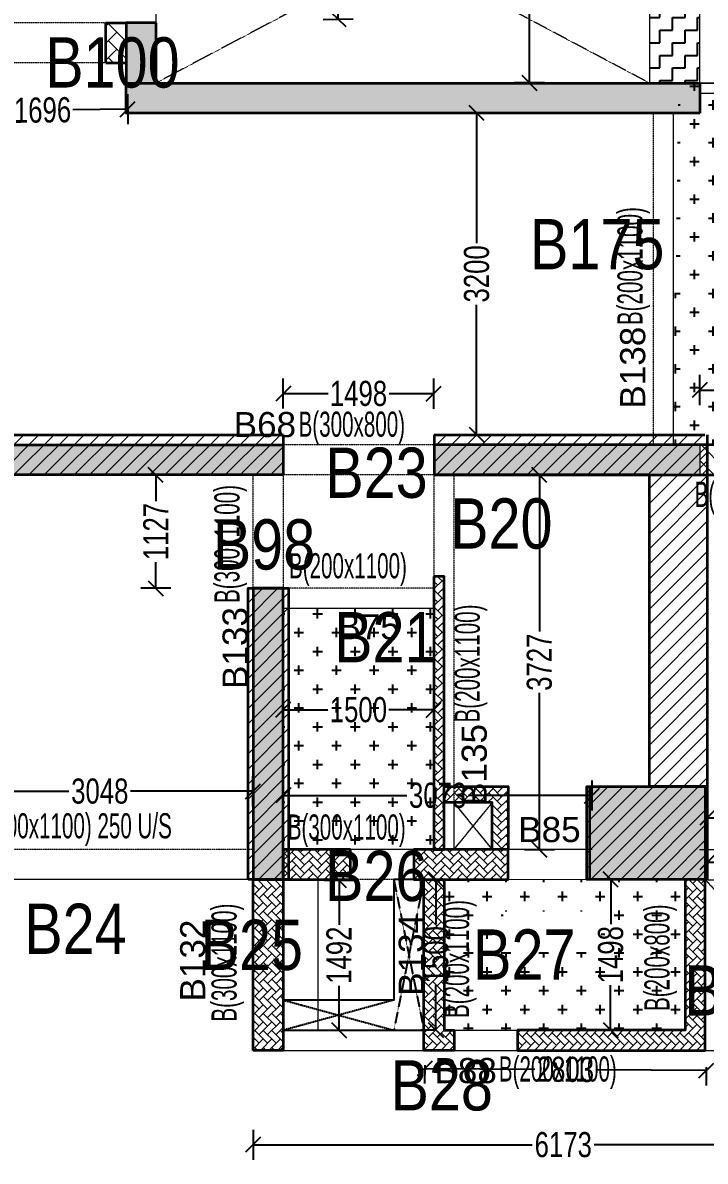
# Model space of a CAD drawing. Header units: millimetres. Extents: x 35 to 69480, y 49 to 28875.
# Drawn here: x 50973 to 57766, y 543 to 11872 of the extents above; entities that cross this region are included whole.
import ezdxf
from ezdxf.enums import TextEntityAlignment as Align

# ---------------------------------------------------------------- set-up
doc = ezdxf.new("R2010")
doc.units = ezdxf.units.MM
doc.linetypes.add('HIDDEN', pattern=[0.375, 0.25, -0.125])
for name, color, linetype, lineweight in [('A-HIDD-ABVE', 8, 'HIDDEN', 20), ('S-BEAM', 7, 'Continuous', 18), ('S-BEAM-IDEN', 2, 'Continuous', 9), ('S-COL HATCH', 9, 'Continuous', 0), ('S-COLS', 5, 'Continuous', 35), ('S-WALL', 4, 'Continuous', 18)]:
    doc.layers.add(name, color=color, linetype=linetype, lineweight=lineweight)
for name, color, linetype in [('Abhinav working', 6, 'Continuous'), ('Beam Nos', 7, 'Continuous'), ('CUTOUT', 4, 'Continuous'), ('SUNK SLAB', 8, 'Continuous')]:
    doc.layers.add(name, color=color, linetype=linetype)
doc.styles.add('Dim.s & Anno.(Misc.)', font='ARIALN.TTF')
doc.styles.add('SC-BBS1', font='SansSerif')
doc.styles.add('SOBHA', font='swisscl.ttf')
doc.styles.add('Swis721 LtCn BT', font='swisscl.ttf', dxfattribs={"width": 0.9, "height": 233.355162})
doc.dimstyles.new('S-100', dxfattribs={"dimscale": 100, "dimtxt": 2.5, "dimasz": 1.5, "dimexe": 1.5, "dimexo": 1.5, "dimgap": 0.1, "dimtad": 0, "dimdec": 0, "dimrnd": 0.0005, "dimzin": 0, "dimdsep": 46, "dimtxsty": 'SOBHA', "dimblk": 'OBLIQUE', "dimcen": 0.09, "dimclrd": 8, "dimclre": 8, "dimclrt": 6, "dimadec": 0, "dimazin": 0, "dimtfac": 1, "dimtdec": 0, "dimtofl": 0, "dimtmove": 0, "dimatfit": 3, "dimfxl": 1.5, "dimfxlon": 1, "dimtolj": 1, "dimtzin": 0, "dimlwd": -1, "dimlwe": -1, "dimarcsym": 0})
pattern_1 = [(0, (-31349576.24, 21119803.65), (187.5, 187.5), [93.75, -281.25]), (90, (-31349529.36, 21119756.77), (-187.5, 187.5), [93.75, -281.25])]
pattern_2 = [(45, (-31682274.25, 21473233.52), (-75.1300955, 75.1300955), [])]
pattern_3 = [(315, (-62945359.8, 41480422.25), (84.85281374, -1e-14), [180, -60]), (45, (-62945317.37, 41480379.824), (84.85281374, -2e-14), [180, -60])]

# ---------------------------------------------------------------- blocks, each defined once
blk = doc.blocks.new('A$Cbe320e20')
at = {"layer": 'S-COL HATCH'}
h = blk.add_hatch(dxfattribs=at)
h.set_pattern_fill('AR-HBONE', color=256, scale=30)
h.set_pattern_definition([(45, (-31618808, 20746156.34), (0, 169.7056275), [360, -120]), (135, (-31618723.15, 20746241.2), (1e-14, 169.7056275), [360, -120])])
h.paths.add_polyline_path([(39394, 2400), (39394, 2800), (39594, 2800), (39594, 2400)])
at = {"layer": 'S-COL HATCH', "transparency": 33554687}
h = blk.add_hatch(color=256, dxfattribs=at)
h.dxf.hatch_style = 1
h.paths.add_polyline_path([(39894, 2800), (39594, 2800), (39594, 2200), (39894, 2200)])
h = blk.add_hatch(color=256, dxfattribs=at)
h.dxf.hatch_style = 1
h.paths.add_polyline_path([(39594, 2200), (39594, 1900), (45304, 1900), (45304, 2200)])
h = blk.add_hatch(dxfattribs=at)
h.set_pattern_fill('ANSI31', color=256, scale=850)
h.set_pattern_definition(pattern_2)
h.paths.add_polyline_path([(37409, -1299), (41159, -1299), (41159, -1699), (37809, -1699), (37809, -5724), (37409, -5724)])
h = blk.add_hatch(dxfattribs=at)
h.set_pattern_fill('ANSI31', color=256, scale=850)
h.set_pattern_definition(pattern_2)
h.paths.add_polyline_path([(42659, -1299), (44804, -1299), (44804, -1303), (45379, -1303), (45379, -4800), (44804, -4800), (44804, -1699), (42659, -1699)])
h = blk.add_hatch(color=256, dxfattribs=at)
h.dxf.hatch_style = 1
h.paths.add_polyline_path([(37509, -1400), (41159, -1400), (41159, -1700), (37809, -1700), (37809, -5725), (37509, -5725)])
h = blk.add_hatch(color=256, dxfattribs=at)
h.dxf.hatch_style = 1
h.paths.add_polyline_path([(42659, -1400), (45304, -1400), (45304, -1700), (42659, -1700)])
at = {"layer": 'S-COL HATCH'}
h = blk.add_hatch(dxfattribs=at)
h.set_pattern_fill('AR-HBONE', color=256, scale=30)
h.set_pattern_definition([(45, (-31802317.5, 20729084.55), (0, 169.7056275), [360, -120]), (135, (-31802232.65, 20729169.4), (1e-14, 169.7056275), [360, -120])])
h.paths.add_polyline_path([(47034, -1700), (47034, -1400), (45304, -1400), (45304, -1700)])
at = {"layer": 'S-COL HATCH', "transparency": 33554687}
h = blk.add_hatch(dxfattribs=at)
h.set_pattern_fill('ANSI31', color=256, scale=850)
h.set_pattern_definition(pattern_2)
h.paths.add_polyline_path([(40809, -2827), (41205, -2827), (41205, -5724), (40809, -5724)])
h = blk.add_hatch(color=256, dxfattribs=at)
h.dxf.hatch_style = 1
h.paths.add_polyline_path([(40859, -2827), (41159, -2827), (41159, -5725), (40859, -5725)])
h = blk.add_hatch(dxfattribs=at)
h.set_pattern_fill('ANSI31', color=256, scale=850)
h.set_pattern_definition(pattern_2)
h.paths.add_polyline_path([(45379, -4800), (45379, -5724), (44179, -5724), (44179, -4800)])
h = blk.add_hatch(color=256, dxfattribs=at)
h.dxf.hatch_style = 1
h.paths.add_polyline_path([(44209, -5725), (45359, -5725), (45359, -4800), (44209, -4800)])
blk.add_line((45304, -1400), (45304, -1700), dxfattribs=at)
at = {"layer": 'S-COLS'}
for p, q in [((39394, 2400), (39394, 2800)), ((39394, 2800), (39594, 2800)), ((39394, 2400), (39594, 2400)), ((41159, -1299), (41159, -1699)), ((42659, -1299), (42659, -1699)), ((37509, -1400), (41159, -1400)), ((41159, -1400), (41159, -1700)), ((41159, -1700), (37809, -1700)), ((41159, -1700), (37809, -1700)), ((41209, -5724), (40809, -5724)), ((41209, -5724), (40809, -5724))]:
    blk.add_line(p, q, dxfattribs=at)
at = {"layer": 'S-COLS', "color": 5}
blk.add_lwpolyline([(39894, 2800), (39594, 2800), (39594, 2200), (39894, 2200)], close=True, dxfattribs=at)
at = {"layer": 'S-COLS'}
for points in [[(45304, 1900), (39594, 1900), (39594, 2200), (45304, 2200)], [(45359, -5725), (44209, -5725), (44209, -4800), (45359, -4800)]]:
    blk.add_lwpolyline(points, close=True, dxfattribs=at)
for points in [[(37409, -5724), (37409, -1299), (41159, -1299)], [(42659, -1299), (45354, -1299)], [(45379, -1299), (45379, -4800), (44804, -4800), (44804, -1699), (42659, -1699)], [(40813, -1699), (37809, -1699), (37809, -5724)], [(40809, -5724), (40809, -2827), (41209, -2827), (41209, -5724)]]:
    blk.add_lwpolyline(points, dxfattribs=at)
at = {"layer": 'S-COLS', "elevation": 0}
for points in [[(47034, -1400), (42659, -1400), (42659, -1700), (47034, -1700)], [(41159, -2827), (40859, -2827), (40859, -5725), (41159, -5725)], [(45379, -5724), (44179, -5724), (44179, -4800), (45379, -4800)]]:
    blk.add_lwpolyline(points, close=True, dxfattribs=at)
at = {"layer": 'S-WALL', "color": 7}
for p, q in [((46394, 2200), (45304, 2200)), ((45304, 2100), (46294, 2100))]:
    blk.add_line(p, q, dxfattribs=at)
blk = doc.blocks.new('A$C71ba3947')
at = {"layer": 'CUTOUT', "color": 8, "linetype": 'HIDDEN'}
for p, q in [((42259, -5725), (42559, -7225)), ((42559, -5725), (42259, -7225)), ((42259, -6925), (41159, -7225)), ((41159, -6925), (42259, -7225))]:
    blk.add_line(p, q, dxfattribs=at)
at = {"layer": 'CUTOUT'}
blk.add_lwpolyline([(42559, -5725), (42259, -5725), (42259, -6925), (41159, -6925), (41159, -7225), (42559, -7225), (42559, -5725)], dxfattribs=at)
blk = doc.blocks.new('_OBLIQUE')
at = {"color": 0, "linetype": 'ByBlock'}
blk.add_line((-0.5, -0.5), (0.5, 0.5), dxfattribs=at)
blk = doc.blocks.new('*D236')
at = {"layer": 'Abhinav working', "color": 8, "transparency": 16777216}
for p, q in [((52447, 7373), (52147, 7373)), ((52297, 7373), (52297, 7112)), ((52297, 6245), (52297, 6506)), ((52447, 6245), (52147, 6245))]:
    blk.add_line(p, q, dxfattribs=at)
at = {"layer": 'Defpoints', "color": 0, "transparency": 16777216}
for p in [(53216, 7373), (52297, 6245), (53216, 6245)]:
    blk.add_point(p, dxfattribs=at)
at = {"layer": 'Abhinav working', "color": 8, "transparency": 16777216, "xscale": 150, "yscale": 150, "zscale": 150}
for p, rotation in [((52297, 7373), 90), ((52297, 6245), 270)]:
    blk.add_blockref('_OBLIQUE', p, dxfattribs=dict(at, rotation=rotation))
at = {"layer": 'Abhinav working', "color": 6, "transparency": 16777216, "insert": (52297, 6809), "char_height": 250, "attachment_point": 5, "rotation": 90, "style": 'SOBHA'}
blk.add_mtext('\\A1;1127', dxfattribs=at)
blk = doc.blocks.new('*D237')
at = {"layer": 'Abhinav working', "color": 8, "transparency": 16777216}
for p, q in [((53922, 13904), (54222, 13910)), ((54072, 13907), (54086, 13213)), ((54112, 11907), (54098, 12600)), ((53962, 11904), (54262, 11910))]:
    blk.add_line(p, q, dxfattribs=at)
at = {"layer": 'Defpoints', "color": 0, "transparency": 16777216}
for p in [(51962, 13865, 0), (54112, 11907), (52002, 11865)]:
    blk.add_point(p, dxfattribs=at)
at = {"layer": 'Abhinav working', "color": 8, "transparency": 16777216, "xscale": 150, "yscale": 150, "zscale": 150}
for p, rotation in [((54072, 13907), 91.14573770550787), ((54112, 11907), 271.1457377055079)]:
    blk.add_blockref('_OBLIQUE', p, dxfattribs=dict(at, rotation=rotation))
at = {"layer": 'Abhinav working', "color": 6, "transparency": 16777216, "insert": (54092, 12907), "char_height": 250, "attachment_point": 5, "rotation": 271.1457, "style": 'SOBHA'}
blk.add_mtext('\\A1;2000', dxfattribs=at)
blk = doc.blocks.new('*D238')
at = {"layer": 'Abhinav working', "color": 8, "transparency": 16777216}
for p, q in [((50320, 11141), (50324, 10841)), ((52016, 11162), (52019, 10863)), ((50322, 10991), (50866, 10998)), ((52017, 11013), (51473, 11006))]:
    blk.add_line(p, q, dxfattribs=at)
at = {"layer": 'Defpoints', "color": 0, "transparency": 16777216}
for p in [(50316, 11452), (52012, 11473), (52017, 11013)]:
    blk.add_point(p, dxfattribs=at)
at = {"layer": 'Abhinav working', "color": 8, "transparency": 16777216, "xscale": 150, "yscale": 150, "zscale": 150}
for p, rotation in [((50322, 10991), 180.7153729809435), ((52017, 11013), 0.7153729809436231)]:
    blk.add_blockref('_OBLIQUE', p, dxfattribs=dict(at, rotation=rotation))
at = {"layer": 'Abhinav working', "color": 6, "transparency": 16777216, "insert": (51170, 11002), "char_height": 250, "attachment_point": 5, "rotation": 0.7154, "style": 'SOBHA'}
blk.add_mtext('\\A1;1696', dxfattribs=at)
blk = doc.blocks.new('*D384')
at = {"layer": 'Abhinav working', "color": 8, "transparency": 16777216}
for p, q in [((55641, 10973), (55341, 10973)), ((55491, 10973), (55491, 9680)), ((55491, 7773), (55491, 9066)), ((55641, 7773), (55341, 7773))]:
    blk.add_line(p, q, dxfattribs=at)
at = {"layer": 'Defpoints', "color": 0, "transparency": 16777216}
for p in [(57212, 10973), (55491, 7773), (57212, 7773)]:
    blk.add_point(p, dxfattribs=at)
at = {"layer": 'Abhinav working', "color": 8, "transparency": 16777216, "xscale": 150, "yscale": 150, "zscale": 150}
for p, rotation in [((55491, 10973), 90), ((55491, 7773), 270)]:
    blk.add_blockref('_OBLIQUE', p, dxfattribs=dict(at, rotation=rotation))
at = {"layer": 'Abhinav working', "color": 6, "transparency": 16777216, "insert": (55491, 9373), "char_height": 250, "attachment_point": 5, "rotation": 90, "style": 'SOBHA'}
blk.add_mtext('\\A1;3200', dxfattribs=at)
blk = doc.blocks.new('*D270')
at = {"layer": 'Abhinav working', "color": 8, "transparency": 16777216}
for p, q in [((56168, 13873), (55868, 13874)), ((56018, 13874), (56017, 12880)), ((56016, 11274), (56017, 12267)), ((56166, 11273), (55866, 11274))]:
    blk.add_line(p, q, dxfattribs=at)
at = {"layer": 'Defpoints', "color": 0, "transparency": 16777216}
for p in [(56018, 13874), (57212, 13873), (57210, 11273)]:
    blk.add_point(p, dxfattribs=at)
at = {"layer": 'Abhinav working', "color": 8, "transparency": 16777216, "xscale": 150, "yscale": 150, "zscale": 150}
for p, rotation in [((56018, 13874), 89.96028737303148), ((56016, 11274), 269.9602873730315)]:
    blk.add_blockref('_OBLIQUE', p, dxfattribs=dict(at, rotation=rotation))
at = {"layer": 'Abhinav working', "color": 6, "transparency": 16777216, "insert": (56017, 12574), "char_height": 250, "attachment_point": 5, "rotation": 89.9603, "style": 'SOBHA'}
blk.add_mtext('\\A1;2600', dxfattribs=at)
blk = doc.blocks.new('*D284')
at = {"layer": 'Abhinav working', "color": 8, "transparency": 16777216}
for p, q in [((53566, 8032), (53566, 8332)), ((55064, 8031), (55064, 8331)), ((53566, 8182), (54012, 8182)), ((55064, 8181), (54619, 8181))]:
    blk.add_line(p, q, dxfattribs=at)
at = {"layer": 'Defpoints', "color": 0, "transparency": 16777216}
for p in [(55064, 8181), (53566, 7673), (55064, 7672)]:
    blk.add_point(p, dxfattribs=at)
at = {"layer": 'Abhinav working', "color": 8, "transparency": 16777216, "xscale": 150, "yscale": 150, "zscale": 150}
for p, rotation in [((53566, 8182), 179.9850069412481), ((55064, 8181), 359.9850069412481)]:
    blk.add_blockref('_OBLIQUE', p, dxfattribs=dict(at, rotation=rotation))
at = {"layer": 'Abhinav working', "color": 6, "transparency": 16777216, "insert": (54315, 8182), "char_height": 250, "attachment_point": 5, "rotation": 359.985, "style": 'SOBHA'}
blk.add_mtext('\\A1;1498', dxfattribs=at)
blk = doc.blocks.new('*D285')
at = {"layer": 'Abhinav working', "color": 8, "transparency": 16777216}
for p, q in [((55966, 7373), (56266, 7373)), ((56116, 7373), (56116, 5815)), ((56116, 3645), (56116, 5203)), ((55966, 3645), (56266, 3645))]:
    blk.add_line(p, q, dxfattribs=at)
at = {"layer": 'Defpoints', "color": 0, "transparency": 16777216}
for p in [(55264, 7373), (55264, 3645), (56116, 3645)]:
    blk.add_point(p, dxfattribs=at)
at = {"layer": 'Abhinav working', "color": 8, "transparency": 16777216, "xscale": 150, "yscale": 150, "zscale": 150}
for p, rotation in [((56116, 7373), 90), ((56116, 3645), 270)]:
    blk.add_blockref('_OBLIQUE', p, dxfattribs=dict(at, rotation=rotation))
at = {"layer": 'Abhinav working', "color": 6, "transparency": 16777216, "insert": (56116, 5509), "char_height": 250, "attachment_point": 5, "rotation": 90, "style": 'SOBHA'}
blk.add_mtext('\\A1;3727', dxfattribs=at)
blk = doc.blocks.new('*D286')
at = {"layer": 'Abhinav working', "color": 8, "transparency": 16777216}
for p, q in [((53564, 5185), (53564, 4885)), ((55064, 5185), (55064, 4885)), ((53564, 5035), (54010, 5035)), ((55064, 5035), (54618, 5035))]:
    blk.add_line(p, q, dxfattribs=at)
at = {"layer": 'Defpoints', "color": 0, "transparency": 16777216}
for p in [(53564, 6045), (55064, 6045), (53564, 5035)]:
    blk.add_point(p, dxfattribs=at)
at = {"layer": 'Abhinav working', "color": 8, "transparency": 16777216, "xscale": 150, "yscale": 150, "zscale": 150, "rotation": 180}
blk.add_blockref('_OBLIQUE', (53564, 5035), dxfattribs=at)
at = {"layer": 'Abhinav working', "color": 8, "transparency": 16777216, "xscale": 150, "yscale": 150, "zscale": 150}
blk.add_blockref('_OBLIQUE', (55064, 5035), dxfattribs=at)
at = {"layer": 'Abhinav working', "color": 6, "transparency": 16777216, "insert": (54314, 5035), "char_height": 250, "attachment_point": 5, "style": 'SOBHA'}
blk.add_mtext('\\A1;1500', dxfattribs=at)
blk = doc.blocks.new('*D287')
at = {"layer": 'Abhinav working', "color": 8, "transparency": 16777216}
for p, q in [((50216, 4075), (50216, 4375)), ((53264, 4075), (53264, 4375)), ((50216, 4225), (51433, 4225)), ((53264, 4225), (52047, 4225))]:
    blk.add_line(p, q, dxfattribs=at)
at = {"layer": 'Defpoints', "color": 0, "transparency": 16777216}
for p in [(53264, 4225), (50216, 3348), (53264, 3348)]:
    blk.add_point(p, dxfattribs=at)
at = {"layer": 'Abhinav working', "color": 8, "transparency": 16777216, "xscale": 150, "yscale": 150, "zscale": 150, "rotation": 180}
blk.add_blockref('_OBLIQUE', (50216, 4225), dxfattribs=at)
at = {"layer": 'Abhinav working', "color": 8, "transparency": 16777216, "xscale": 150, "yscale": 150, "zscale": 150}
blk.add_blockref('_OBLIQUE', (53264, 4225), dxfattribs=at)
at = {"layer": 'Abhinav working', "color": 6, "transparency": 16777216, "insert": (51740, 4225), "char_height": 250, "attachment_point": 5, "style": 'SOBHA'}
blk.add_mtext('\\A1;3048', dxfattribs=at)
blk = doc.blocks.new('*D288')
at = {"layer": 'Abhinav working', "color": 8, "transparency": 16777216}
for p, q in [((53972, 3339), (54272, 3339)), ((54122, 3339), (54122, 2896)), ((54121, 1847), (54121, 2290)), ((53971, 1847), (54271, 1847))]:
    blk.add_line(p, q, dxfattribs=at)
at = {"layer": 'Defpoints', "color": 0, "transparency": 16777216}
for p in [(53566, 3340), (54122, 3339), (53564, 1848)]:
    blk.add_point(p, dxfattribs=at)
at = {"layer": 'Abhinav working', "color": 8, "transparency": 16777216, "xscale": 150, "yscale": 150, "zscale": 150}
for p, rotation in [((54122, 3339), 89.93027358215112), ((54121, 1847), 269.9302735821511)]:
    blk.add_blockref('_OBLIQUE', p, dxfattribs=dict(at, rotation=rotation))
at = {"layer": 'Abhinav working', "color": 6, "transparency": 16777216, "insert": (54122, 2593), "char_height": 250, "attachment_point": 5, "rotation": 89.9303, "style": 'SOBHA'}
blk.add_mtext('\\A1;1492', dxfattribs=at)
blk = doc.blocks.new('*D289')
at = {"layer": 'Abhinav working', "color": 8, "transparency": 16777216}
for p, q in [((53566, 4034), (53567, 4334)), ((56640, 4032), (56640, 4332)), ((53566, 4184), (54796, 4183)), ((56640, 4182), (55410, 4183))]:
    blk.add_line(p, q, dxfattribs=at)
at = {"layer": 'Defpoints', "color": 0, "transparency": 16777216}
for p in [(56640, 4182), (53566, 3648), (56639, 3645)]:
    blk.add_point(p, dxfattribs=at)
at = {"layer": 'Abhinav working', "color": 8, "transparency": 16777216, "xscale": 150, "yscale": 150, "zscale": 150}
for p, rotation in [((53566, 4184), 179.9589462910458), ((56640, 4182), 359.9589462910458)]:
    blk.add_blockref('_OBLIQUE', p, dxfattribs=dict(at, rotation=rotation))
at = {"layer": 'Abhinav working', "color": 6, "transparency": 16777216, "insert": (55103, 4183), "char_height": 250, "attachment_point": 5, "rotation": 359.9589, "style": 'SOBHA'}
blk.add_mtext('\\A1;3073', dxfattribs=at)
blk = doc.blocks.new('*D290')
at = {"layer": 'Abhinav working', "color": 8, "transparency": 16777216}
for p, q in [((55085, 3348), (54935, 3348)), ((55085, 3348), (55085, 2901)), ((55085, 1848), (55085, 2294)), ((55085, 1848), (54935, 1848))]:
    blk.add_line(p, q, dxfattribs=at)
at = {"layer": 'Defpoints', "color": 0, "transparency": 16777216}
for p in [(55166, 3348), (55085, 1848), (55166, 1848)]:
    blk.add_point(p, dxfattribs=at)
at = {"layer": 'Abhinav working', "color": 8, "transparency": 16777216, "xscale": 150, "yscale": 150, "zscale": 150}
for p, rotation in [((55085, 3348), 90), ((55085, 1848), 270)]:
    blk.add_blockref('_OBLIQUE', p, dxfattribs=dict(at, rotation=rotation))
at = {"layer": 'Abhinav working', "color": 6, "transparency": 16777216, "insert": (55085, 2598), "char_height": 250, "attachment_point": 5, "rotation": 90, "style": 'SOBHA'}
blk.add_mtext('\\A1;1500', dxfattribs=at)
blk = doc.blocks.new('*D291')
at = {"layer": 'Abhinav working', "color": 8, "transparency": 16777216}
for p, q in [((53266, 857), (53266, 557)), ((59439, 857), (59439, 557)), ((53266, 707), (56045, 707)), ((59439, 707), (56660, 707))]:
    blk.add_line(p, q, dxfattribs=at)
at = {"layer": 'Defpoints', "color": 0, "transparency": 16777216}
for p in [(53266, 1648), (59439, 1648), (59439, 707)]:
    blk.add_point(p, dxfattribs=at)
at = {"layer": 'Abhinav working', "color": 8, "transparency": 16777216, "xscale": 150, "yscale": 150, "zscale": 150}
for p, rotation in [((53266, 707), 179.9997808087516), ((59439, 707), 359.9997808087516)]:
    blk.add_blockref('_OBLIQUE', p, dxfattribs=dict(at, rotation=rotation))
at = {"layer": 'Abhinav working', "color": 6, "transparency": 16777216, "insert": (56353, 707), "char_height": 250, "attachment_point": 5, "rotation": 359.9998, "style": 'SOBHA'}
blk.add_mtext('\\A1;6173', dxfattribs=at)
blk = doc.blocks.new('*D293')
at = {"layer": 'Abhinav working', "color": 8, "transparency": 16777216}
for p, q in [((57787, 3518), (57787, 3368)), ((57787, 3518), (58159, 3518)), ((59139, 3518), (58767, 3518)), ((59139, 3518), (59139, 3368))]:
    blk.add_line(p, q, dxfattribs=at)
at = {"layer": 'Defpoints', "color": 0, "transparency": 16777216}
for p in [(57787, 3645), (59139, 3645), (59139, 3518)]:
    blk.add_point(p, dxfattribs=at)
at = {"layer": 'Abhinav working', "color": 8, "transparency": 16777216, "xscale": 150, "yscale": 150, "zscale": 150, "rotation": 180}
blk.add_blockref('_OBLIQUE', (57787, 3518), dxfattribs=at)
at = {"layer": 'Abhinav working', "color": 8, "transparency": 16777216, "xscale": 150, "yscale": 150, "zscale": 150}
blk.add_blockref('_OBLIQUE', (59139, 3518), dxfattribs=at)
at = {"layer": 'Abhinav working', "color": 6, "transparency": 16777216, "insert": (58463, 3518), "char_height": 250, "attachment_point": 5, "style": 'SOBHA'}
blk.add_mtext('\\A1;1353', dxfattribs=at)
blk = doc.blocks.new('*D294')
at = {"layer": 'Abhinav working', "color": 8, "transparency": 16777216}
for p, q in [((57712, 8067), (57712, 8367)), ((59441, 8067), (59441, 8367)), ((57712, 8217), (58273, 8217)), ((59441, 8217), (58880, 8217))]:
    blk.add_line(p, q, dxfattribs=at)
at = {"layer": 'Defpoints', "color": 0, "transparency": 16777216}
for p in [(59441, 8217), (57712, 7673), (59441, 7673)]:
    blk.add_point(p, dxfattribs=at)
at = {"layer": 'Abhinav working', "color": 8, "transparency": 16777216, "xscale": 150, "yscale": 150, "zscale": 150}
for p, rotation in [((57712, 8217), 180.0003968272919), ((59441, 8217), 0.0003968272920054)]:
    blk.add_blockref('_OBLIQUE', p, dxfattribs=dict(at, rotation=rotation))
at = {"layer": 'Abhinav working', "color": 6, "transparency": 16777216, "insert": (58576, 8217), "char_height": 250, "attachment_point": 5, "rotation": 0.0004, "style": 'SOBHA'}
blk.add_mtext('\\A1;1729', dxfattribs=at)
blk = doc.blocks.new('*D301')
at = {"layer": 'Abhinav working', "color": 8, "transparency": 16777216}
for p, q in [((57787, 3963), (57787, 3811)), ((57787, 3961), (58309, 3961)), ((59441, 3961), (58919, 3961)), ((59441, 3963), (59441, 3811))]:
    blk.add_line(p, q, dxfattribs=at)
at = {"layer": 'Defpoints', "color": 0, "transparency": 16777216}
for p in [(57787, 4113), (59441, 4113), (59441, 3961)]:
    blk.add_point(p, dxfattribs=at)
at = {"layer": 'Abhinav working', "color": 8, "transparency": 16777216, "xscale": 150, "yscale": 150, "zscale": 150, "rotation": 180}
blk.add_blockref('_OBLIQUE', (57787, 3961), dxfattribs=at)
at = {"layer": 'Abhinav working', "color": 8, "transparency": 16777216, "xscale": 150, "yscale": 150, "zscale": 150}
blk.add_blockref('_OBLIQUE', (59441, 3961), dxfattribs=at)
at = {"layer": 'Abhinav working', "color": 6, "transparency": 16777216, "insert": (58614, 3961), "char_height": 250, "attachment_point": 5, "style": 'SOBHA'}
blk.add_mtext('\\A1;1654', dxfattribs=at)
blk = doc.blocks.new('*D302')
at = {"layer": 'Abhinav working', "color": 8, "transparency": 16777216}
for p, q in [((54974, 1498), (54973, 1316)), ((57777, 1478), (57776, 1296)), ((54974, 1466), (56069, 1458)), ((57777, 1446), (56682, 1454))]:
    blk.add_line(p, q, dxfattribs=at)
at = {"layer": 'Defpoints', "color": 0, "transparency": 16777216}
for p in [(54975, 1648), (57778, 1628), (57777, 1446)]:
    blk.add_point(p, dxfattribs=at)
at = {"layer": 'Abhinav working', "color": 8, "transparency": 16777216, "xscale": 150, "yscale": 150, "zscale": 150}
for p, rotation in [((54974, 1466), 179.6093582217339), ((57777, 1446), 359.6093582217339)]:
    blk.add_blockref('_OBLIQUE', p, dxfattribs=dict(at, rotation=rotation))
at = {"layer": 'Abhinav working', "color": 6, "transparency": 16777216, "insert": (56375, 1456), "char_height": 250, "attachment_point": 5, "rotation": 359.6094, "style": 'SOBHA'}
blk.add_mtext('\\A1;2803', dxfattribs=at)
blk = doc.blocks.new('*D303')
at = {"layer": 'Abhinav working', "color": 8, "transparency": 16777216}
for p, q in [((56976, 3347), (56676, 3347)), ((56826, 3347), (56826, 2901)), ((56825, 1848), (56825, 2294)), ((56975, 1848), (56675, 1849))]:
    blk.add_line(p, q, dxfattribs=at)
at = {"layer": 'Defpoints', "color": 0, "transparency": 16777216}
for p in [(56826, 3347), (57768, 3346), (57766, 1847)]:
    blk.add_point(p, dxfattribs=at)
at = {"layer": 'Abhinav working', "color": 8, "transparency": 16777216, "xscale": 150, "yscale": 150, "zscale": 150}
for p, rotation in [((56826, 3347), 89.9299265414251), ((56825, 1848), 269.929926541425)]:
    blk.add_blockref('_OBLIQUE', p, dxfattribs=dict(at, rotation=rotation))
at = {"layer": 'Abhinav working', "color": 6, "transparency": 16777216, "insert": (56825, 2598), "char_height": 250, "attachment_point": 5, "rotation": 89.9299, "style": 'SOBHA'}
blk.add_mtext('\\A1;1498', dxfattribs=at)

msp = doc.modelspace()

# ---------------------------------------------------------------- hatches: boundary and pattern name
at = {"layer": 'S-COL HATCH'}
h = msp.add_hatch(dxfattribs=at)
h.set_pattern_fill('AR-HBONE', color=256, scale=15, angle=-90)
h.set_pattern_definition([(315, (-10748908.025, 52156772.22), (84.85281374, -2e-14), [180, -60]), (45, (-10748865.6, 52156729.795), (84.85281374, -2e-14), [180, -60])])
h.paths.add_polyline_path([(55166.4, 6361.8), (55166.4, 3646.6), (55066.4, 3646.6), (55066.4, 6361.8)])
h = msp.add_hatch(dxfattribs=at)
h.set_pattern_fill('AR-HBONE', color=256, scale=15)
h.set_pattern_definition([(45, (-62955494.115, 41410600.486), (0, 84.85281374), [180, -60]), (135, (-62955451.69, 41410642.91), (7e-15, 84.85281374), [180, -60])])
h.paths.add_polyline_path([(55166.4, 4271.4), (55806.4, 4271.4), (55806.4, 3646.6), (55646.4, 3646.6), (55646.4, 4111.8), (55166.4, 4111.8)])
h = msp.add_hatch(dxfattribs=at)
h.set_pattern_fill('AR-HBONE', color=256, scale=15)
h.set_pattern_definition([(45, (-63216255.847, 41889343.926), (0, 84.852813742), [180, -60]), (135, (-63216213.42, 41889386.35), (7e-15, 84.852813742), [180, -60])])
h.paths.add_polyline_path([(53566.4, 3346.6), (53566.4, 3646.6), (54236.4, 3646.6), (54236.4, 3346.6)])
h = msp.add_hatch(dxfattribs=at)
h.set_pattern_fill('AR-HBONE', color=256, scale=15)
h.set_pattern_definition([(45, (-63217655.85, 41889343.926), (0, 84.852813742), [180, -60]), (135, (-63217613.426, 41889386.35), (7e-15, 84.852813742), [180, -60])])
h.paths.add_polyline_path([(54866.4, 3346.6), (54866.4, 3646.6), (55806.4, 3646.6), (55806.4, 3346.6)])
h = msp.add_hatch(dxfattribs=at)
h.set_pattern_fill('AR-HBONE', color=256, scale=15, angle=-90)
h.set_pattern_definition([(315, (-10747207.983, 52156627), (84.85281374, -2e-14), [180, -60]), (45, (-10747165.557, 52156584.575), (84.85281374, -2e-14), [180, -60])])
h.paths.add_polyline_path([(53566.4, 1646.6), (53266.4, 1646.6), (53266.4, 3346.6), (53566.4, 3346.6)])
h = msp.add_hatch(dxfattribs=at)
h.set_pattern_fill('AR-HBONE', color=256, scale=15, angle=-90)
h.set_pattern_definition(pattern_3)
h.paths.add_polyline_path([(55166.4, 1846.6), (55266.4, 1846.2), (55266.4, 1646.2), (54966.4, 1646.6), (54966.4, 3346.6), (55166.4, 3346.6)])
h = msp.add_hatch(dxfattribs=at)
h.set_pattern_fill('AR-HBONE', color=256, scale=15, angle=-90)
h.set_pattern_definition(pattern_3)
edge = h.paths.add_edge_path()
edge.add_line((57566.4, 3346.6), (57566.4, 1846.6))
edge.add_line((57566.4, 1846.6), (55896.4, 1846.6))
edge.add_line((55896.4, 1846.6), (55896.4, 1646.6))
edge.add_line((55896.4, 1646.6), (57766.4, 1646.6))
edge.add_line((57766.4, 1646.6), (57766.4, 3346.6))
edge.add_line((57766.4, 3346.6), (57566.4, 3346.6))
at = {"layer": 'SUNK SLAB'}
h = msp.add_hatch(dxfattribs=at)
h.set_pattern_fill('ZIGZAG', color=8, scale=1000, style=0)
h.set_pattern_definition([(0, (-31737309.84, 20728922.63), (125, 125), [125, -125]), (90, (-31737184.84, 20728922.63), (-125, 125), [125, -125])])
h.paths.add_polyline_path([(57712, 13871.7), (57212, 13871.7), (57212, 11271.7), (57712, 11271.7)])
h = msp.add_hatch(dxfattribs=at)
h.set_pattern_fill('CROSS', color=8, scale=750, style=0)
h.set_pattern_definition(pattern_1)
h.paths.add_polyline_path([(57499.3, 11271.8), (58649.3, 11271.8), (58600.2, 7671.8), (57450.2, 7671.8)])
h = msp.add_hatch(dxfattribs=at)
h.set_pattern_fill('CROSS', color=8, scale=750, style=0)
h.set_pattern_definition(pattern_1)
h.paths.add_polyline_path([(53564.6, 6044.4), (55064.6, 6044.4), (55064.6, 3644.4), (53564.6, 3644.4)])
h.paths.add_polyline_path([(54944.3, 3602.2), (53545.8, 3602.2), (53545.8, 4129.4), (54944.3, 4129.4)], flags=9)
h = msp.add_hatch(dxfattribs=at)
h.set_pattern_fill('CROSS', color=8, scale=750, style=0)
h.set_pattern_definition(pattern_1)
h.paths.add_polyline_path([(57564.6, 1844.2), (57564.6, 3344.6), (55164.6, 3346.6), (55164.6, 1845.7)])
h.paths.add_polyline_path([(55753.8, 2617.8), (55753.8, 3029.6), (56731.3, 3029.6), (56731.3, 2617.8)], flags=0)
h.paths.add_polyline_path([(57552.3, 1975.5), (57552.3, 3248.7), (57025.1, 3248.7), (57025.1, 1975.5)], flags=24)
h.paths.add_polyline_path([(55557, 1968.6), (55557, 3241.8), (55029.9, 3241.8), (55029.9, 1968.6)], flags=9)
h.paths.add_polyline_path([(55707.8, 2565.3), (56757.5, 2565.3), (56757.5, 3083.4), (55707.8, 3083.4)], flags=24)

# ---------------------------------------------------------------- linework, layer by layer
at = {"layer": 'A-HIDD-ABVE', "linetype": 'HIDDEN'}
for p, q in [((57210.2, 13871.8), (52299.9, 11271.8)), ((57210.2, 11271.8), (52311.9, 13871.8, 0)), ((55644.6, 4111.8), (55264.6, 3646.6)), ((55644.6, 3646.6), (55264.6, 4111.8)), ((55646.4, 4111.8), (55266.4, 3646.6)), ((55646.4, 3646.6), (55266.4, 4111.8)), ((59141.4, 1846.2), (57766.4, 3346.6))]:
    msp.add_line(p, q, dxfattribs=at)
at = {"layer": 'S-BEAM'}
for p, q in [((57210.2, 14771.8), (57210.2, 11271.8)), ((57710.2, 14771.8), (57710.2, 11271.8)), ((52299.9, 11871.8), (52299.9, 13871.8, 0)), ((57448.4, 11271.8), (58802, 11271.8)), ((57450.2, 7671.8), (57450.2, 10971.8)), ((55064.6, 6044.4), (53564.6, 6044.4)), ((55064.6, 6044.4), (55064.6, 3644.4)), ((55644.6, 4111.8), (55264.6, 4111.8)), ((55264.6, 4111.8), (55264.6, 3644.4)), ((55646.4, 4111.8), (55266.4, 4111.8)), ((55644.6, 4111.8), (55644.6, 3644.4)), ((55646.4, 4111.8), (55646.4, 3644.4)), ((56639.6, 3644.4), (53564.6, 3644.4)), ((57710.2, 3644.4), (59139.6, 3644.4)), ((53264.5, 3346.6), (49948.9, 3346.6)), ((53264.6, 3346.6), (53264.6, 1646.6)), ((53564.6, 3346.6), (53563.7, 1846.6)), ((53984.1, 3346.6), (53564.6, 3346.6)), ((53914.6, 1846.6), (53914.6, 3346.6)), ((54964.6, 3346.6), (54764.6, 3346.6)), ((54964.6, 3346.6), (54964.6, 1846.6)), ((57564.6, 3344.6), (55164.6, 3346.6)), ((55164.6, 3346.6), (55164.6, 1846.6)), ((57558.9, 3344.6), (59139.6, 3344.6)), ((57568.2, 3344.6), (57568.2, 1844.2)), ((54964.6, 1845.8), (53564.6, 1846.6)), ((57568.2, 1844.2), (55164.6, 1845.7)), ((53264.6, 1646.6), (59439.6, 1646.6))]:
    msp.add_line(p, q, dxfattribs=at)
at = {"layer": 'S-BEAM', "linetype": 'HIDDEN'}
for p, q in [((52000.2, 11871.8), (50316.4, 11871.8)), ((52000.2, 11471.8), (50314.6, 11471.8)), ((57250.2, 7671.8), (57250.2, 10971.8)), ((55064.6, 7671.4), (53564.6, 7671.8)), ((59441.4, 7671.8), (57728.4, 7672.2)), ((53264.6, 7371.8), (53264.5, 6244.4)), ((53564.6, 7371.8), (53564.6, 6244.4)), ((55064.6, 7371.8), (53564.6, 7371.8)), ((55064.6, 7371.8), (55064.6, 6244.4)), ((55264.6, 7371.8), (55264.6, 4111.8)), ((59441.4, 7372.2), (57714.7, 7372.2)), ((55064.6, 6244.4), (53564.6, 6244.4)), ((53264.5, 3646.6), (49948.9, 3646.6)), ((54764.6, 3346.6), (53914.6, 3346.6))]:
    msp.add_line(p, q, dxfattribs=at)
at = {"layer": 'S-COLS', "elevation": 0}
for points in [[(55066.4, 6361.8), (55066.4, 3646.6), (55166.4, 3646.6), (55166.4, 6361.8)], [(54236.4, 3646.6), (53566.4, 3646.6), (53566.4, 3346.6), (54236.4, 3346.6)], [(55806.4, 3646.6), (54866.4, 3646.6), (54866.4, 3346.6), (55806.4, 3346.6)], [(53266.4, 1646.6), (53266.4, 3346.6), (53566.4, 3346.6), (53566.4, 1646.6)], [(55166.4, 1846.6), (55266.4, 1846.2), (55266.4, 1646.2), (54966.4, 1646.6), (54966.4, 3346.6), (55166.4, 3346.6)]]:
    msp.add_lwpolyline(points, close=True, dxfattribs=at)
for points in [[(55166.4, 4271.4), (55806.4, 4271.4), (55806.4, 3646.6), (55646.4, 3646.6), (55646.4, 4111.8), (55166.4, 4111.8), (55166.4, 4271.4)], [(57566.4, 3346.6), (57566.4, 1846.6), (55896.4, 1846.6), (55896.4, 1646.6), (57766.4, 1646.6), (57766.4, 3346.6), (57566.4, 3346.6)]]:
    msp.add_lwpolyline(points, dxfattribs=at)

# ---------------------------------------------------------------- block references
at = {"layer": 'Beam Nos'}
msp.add_blockref('A$C71ba3947', (12407.7, 9071.8), dxfattribs=at)
at = {"layer": 'S-COLS'}
msp.add_blockref('A$Cbe320e20', (12407.7, 9071.8), dxfattribs=at)

# ---------------------------------------------------------------- texts
at = {"layer": 'Abhinav working', "char_height": 500, "attachment_point": 1, "style": 'Dim.s & Anno.(Misc.)'}
for s, insert in [('B100', (51196.7, 11727.3, 0)), ('B175', (56022.6, 9918.8, 0)), ('B23', (53984.5, 7644.5, 0)), ('B20', (55227, 7139.1, 0)), ('B98', (52865.3, 6931.1, 0)), ('B21', (54072.5, 6007.5, 0)), ('B26', (53982.3, 3632.5, 0)), ('B24', (50988.2, 3105.8, 0)), ('B25', (52743.4, 2946.1, 0)), ('B27', (55455.3, 2850, 0)), ('B34', (57557.7, 2493, 0)), ('B28', (54633.9, 1548.5, 0))]:
    msp.add_mtext_dynamic_manual_height_columns(s, width=21149.247, gutter_width=5423.5, heights=[0], dxfattribs=dict(at, insert=insert))
at = {"layer": 'Beam Nos', "style": 'SC-BBS1'}
for s, p in [('B138', (57244.1, 8439.7)), ('B133', (53286.4, 5650.1)), ('B135', (55666.9, 4486.6)), ('B134', (55039.7, 2596.6)), ('B132', (52864.9, 2540.1))]:
    msp.add_text(s, height=250, rotation=90, dxfattribs=at).set_placement(p, align=Align.BOTTOM_CENTER)
for s, p in [('B68', (53382.9, 7673.7)), ('B75', (54415.3, 5661.3, 0)), ('B85', (56215.6, 3643.8, 0)), ('B88', (55381.1, 1245))]:
    msp.add_text(s, height=250, dxfattribs=at).set_placement(p, align=Align.BOTTOM_CENTER)
at = {"layer": 'S-BEAM-IDEN', "style": 'Swis721 LtCn BT', "width": 0.8}
for s, rotation, p in [('B(200x1100)', 90, (57142.2, 8863.3)), ('B(300x1100)', 90, (53130.7, 6098.4)), ('B(200x1100)', 90, (55522.6, 4909.1)), ('B(300x1100) 250 U/S', 360, (50485.7, 3756.3)), ('B(300x1100)', 90, (53101.7, 1932.6)), ('B(200x1100)', 90, (55415.4, 1968.4)), ('B(200x800)', 90, (57410.7, 2038))]:
    msp.add_text(s, height=250, rotation=rotation, dxfattribs=at).set_placement(p)
for s, p in [('B(300x800)', (53718.6, 7752.5)), ('B(300x1100)', (57660.6, 7053.8)), ('B(200x1100)', (53623.2, 6343.8)), ('B(300x1100)', (53610.8, 3743.8)), ('B(200x1100)', (55711.9, 1336.1))]:
    msp.add_text(s, height=250, dxfattribs=at).set_placement(p)

# ---------------------------------------------------------------- dimensions: what is measured, and where the dimension line sits
at = {"layer": 'Abhinav working'}
for p1, p2, distance, picture, middle in [((51961.8, 13864.7, 0), (52001.8, 11864.7, 0), 2111, '*D237', (54092.3, 12906.9)), ((50316.1, 11451.6, 0), (52011.7, 11472.7, 0), -460.3, '*D238', (51169.6, 11001.9))]:
    dim = msp.add_aligned_dim(p1=p1, p2=p2, distance=distance, dimstyle='S-100', dxfattribs=at)
    dim.commit()
    dim.dimension.update_dxf_attribs({"geometry": picture, "text_midpoint": middle})
at = {"layer": 'Abhinav working', "color": 3}
for p1, p2, distance, picture, middle in [((57209.9, 11272.7, 0), (57211.7, 13872.7, 0), 1193.9, '*D270', (56016.9, 12573.6)), ((57211.7, 10972.8, 0), (57211.7, 7772.7, 0), -1720.9, '*D384', (55490.8, 9372.8, 0)), ((53566.1, 7672.7, 0), (55064.3, 7672.4, 0), 509, '*D284', (54315.3, 8181.6)), ((57711.7, 7672.7, 0), (59441.1, 7672.8, 0), 544.5, '*D294', (58576.4, 8217.3)), ((50216.1, 3347.5, 0), (53264.2, 3347.5, 0), 877.8, '*D287', (51740.1, 4225.4)), ((53566.1, 3647.6, 0), (56639.3, 3645.4, 0), 536.5, '*D289', (55103.1, 4182.9)), ((53564.3, 1847.6, 0), (53566.1, 3339.8, 0), -556.3, '*D288', (54121.5, 2593)), ((57766.1, 1847.2, 0), (57767.9, 3345.5, 0), 941.5, '*D303', (56825.5, 2597.5)), ((53266.1, 1647.6, 0), (59439.3, 1647.5, 0), -940.3, '*D291', (56352.7, 707.3)), ((54975.3, 1647.5, 0), (57777.9, 1628.4), -182, '*D302', (56375.3, 1456))]:
    dim = msp.add_aligned_dim(p1=p1, p2=p2, distance=distance, dimstyle='S-100', dxfattribs=at)
    dim.commit()
    dim.dimension.update_dxf_attribs({"geometry": picture, "text_midpoint": middle})
at = {"layer": 'Abhinav working'}
dim = msp.add_linear_dim(base=(52297.1, 6245.3), p1=(53216, 7372.7, 0), p2=(53216, 6245.3, 0), angle=90, dimstyle='S-100', dxfattribs=at)
dim.commit()
dim.dimension.update_dxf_attribs({"geometry": '*D236', "text_midpoint": (52297.1, 6809)})
at = {"layer": 'Abhinav working', "color": 3}
for base, p1, p2, picture, middle in [((56116.1, 3645.4), (55264.3, 7372.7, 0), (55264.3, 3645.4, 0), '*D285', (56116.1, 5509)), ((55085.4, 1847.6), (55166.1, 3347.6, 0), (55166.1, 1847.6, 0), '*D290', (55085.4, 2597.6))]:
    dim = msp.add_linear_dim(base=base, p1=p1, p2=p2, angle=90, dimstyle='S-100', dxfattribs=at)
    dim.commit()
    dim.dimension.update_dxf_attribs({"geometry": picture, "text_midpoint": middle})
for base, p1, p2, picture, middle in [((53564.3, 5034.6), (55064.3, 6045.4, 0), (53564.3, 6045.4, 0), '*D286', (54314.3, 5034.6)), ((59441.1, 3960.6), (57786.7, 4112.8, 0), (59441.1, 4112.8, 0), '*D301', (58613.9, 3960.6)), ((59139.3, 3517.6), (57786.7, 3645.4, 0), (59139.3, 3645.4, 0), '*D293', (58463, 3517.6))]:
    dim = msp.add_linear_dim(base=base, p1=p1, p2=p2, dimstyle='S-100', dxfattribs=at)
    dim.commit()
    dim.dimension.update_dxf_attribs({"geometry": picture, "text_midpoint": middle})

doc.saveas('drawing.dxf')
